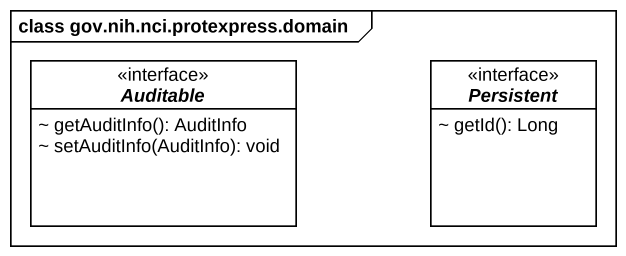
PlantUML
@startuml
mainframe class gov.nih.nci.protexpress.domain
hide circle
hide empty members
skinparam classAttributeIconSize 0
interface Auditable <<interface>> {
  ~ getAuditInfo(): AuditInfo
  ~ setAuditInfo(AuditInfo): void
}
interface Persistent <<interface>> {
  ~ getId(): Long
}
@enduml
